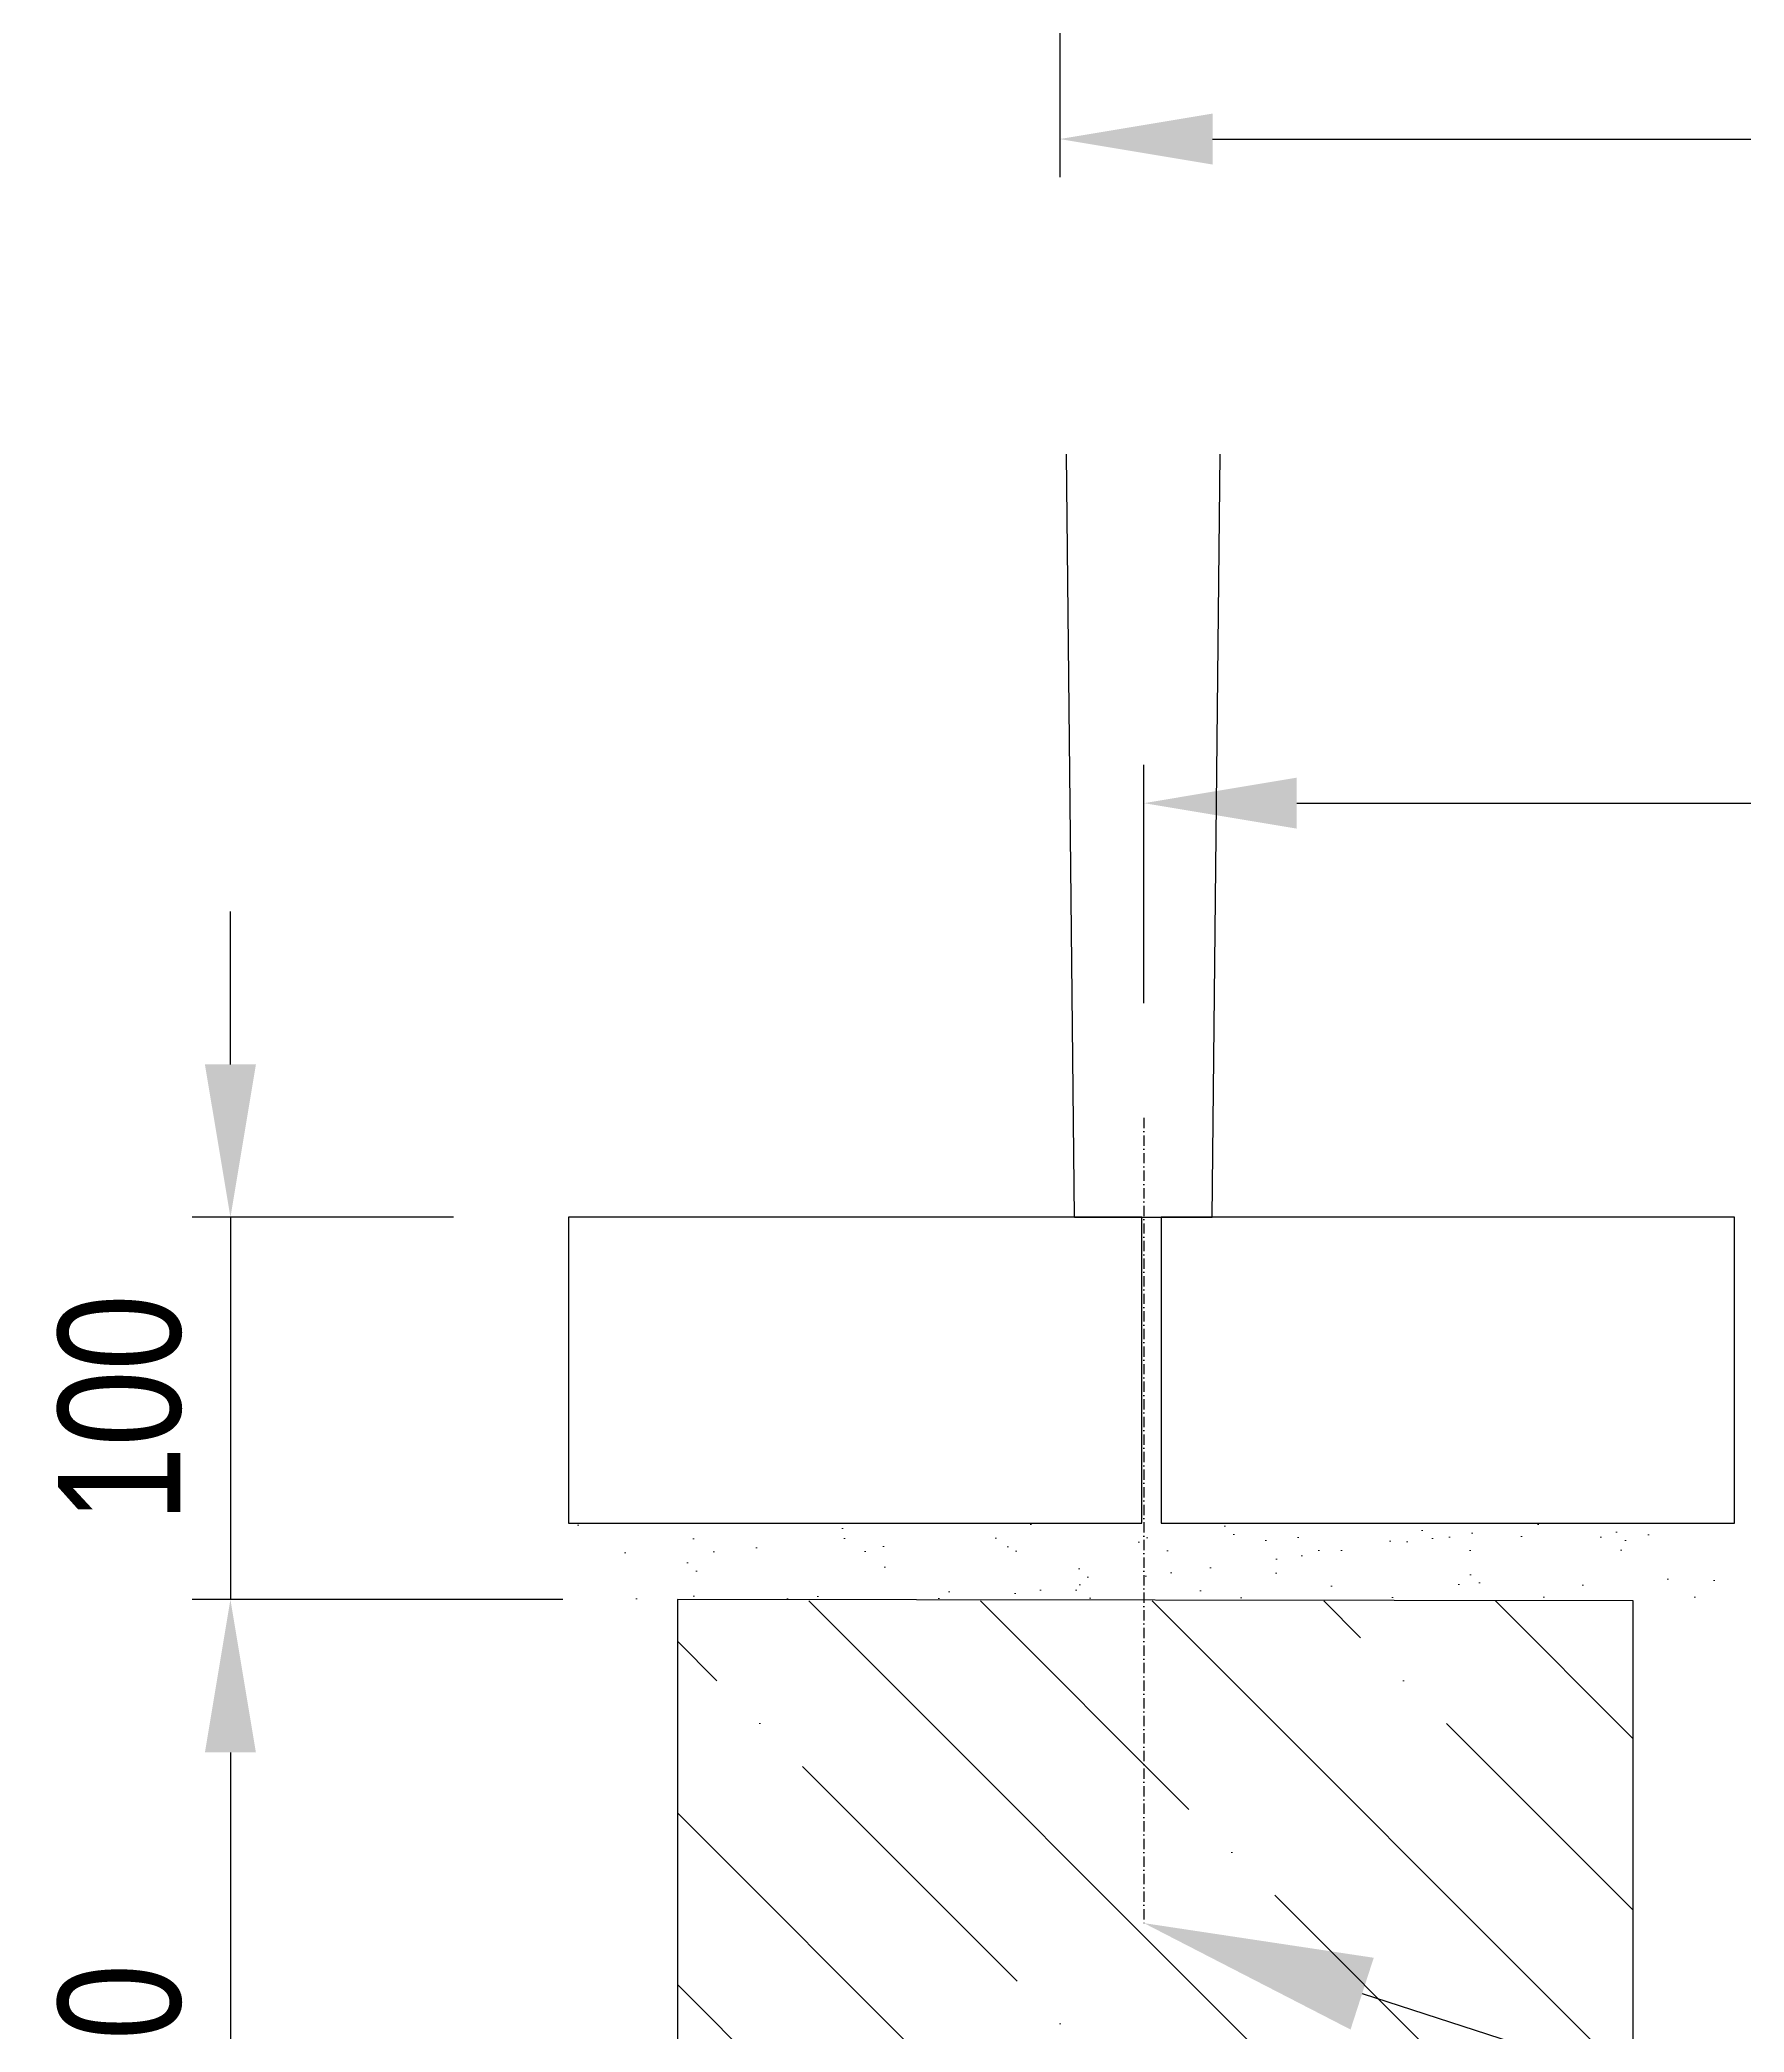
# Model space of a CAD drawing. Header units: millimetres. Extents: x 11004 to 31904, y 3085 to 7285.
# Drawn here: x 13173 to 13618, y 5410 to 5931 of the extents above; entities that cross this region are included whole.
import ezdxf
from ezdxf import colors
from ezdxf.entities.mleader import LeaderData, LeaderLine
from ezdxf.math import Vec2, Vec3

# ---------------------------------------------------------------- set-up
doc = ezdxf.new("R2010")
doc.units = ezdxf.units.MM
doc.header["$LTSCALE"] = 0.3
doc.linetypes.add('DashDot', pattern=[15, 9, -3, 0, -3])
doc.layers.add('SRAFY', color=251, linetype='Continuous', lineweight=13)
doc.styles.add('SEACAD_Arial', font='arial.ttf', dxfattribs={"width": 0.8})
doc.dimstyles.new('ISO-25', dxfattribs={"dimtxt": 1.6, "dimasz": 2, "dimexe": 0.5, "dimexo": 1.5, "dimtad": 1, "dimdec": 0, "dimtxsty": 'SEACAD_Arial', "dimcen": 2, "dimadec": 0, "dimazin": 0, "dimtfac": 1, "dimtdec": 0, "dimtmove": 0, "dimatfit": 3, "dimfxl": 1, "dimarcsym": 0})

# ---------------------------------------------------------------- blocks, each defined once
blk = doc.blocks.new('*D136')
at = {"color": 0, "lineweight": -2, "transparency": 16777216}
for p, q in [((13461.35, 5678.86), (13461.35, 5741.18)), ((14017.73, 5678.87), (14017.73, 5741.18)), ((13501.35, 5731.18), (13977.73, 5731.18))]:
    blk.add_line(p, q, dxfattribs=at)
at = {"color": 0, "transparency": 16777216}
for points in [[(13501.35, 5737.85), (13501.35, 5724.52), (13461.35, 5731.18)], [(13977.73, 5737.85), (13977.73, 5724.52), (14017.73, 5731.18)]]:
    blk.add_solid(points, dxfattribs=at)
at = {"layer": 'Defpoints', "color": 0, "transparency": 16777216}
for p in [(14017.73, 5731.18), (13461.35, 5648.86), (14017.73, 5648.87)]:
    blk.add_point(p, dxfattribs=at)
at = {"color": 0, "transparency": 16777216, "insert": (13739.54, 5760.02), "char_height": 32, "attachment_point": 5, "style": 'SEACAD_Arial'}
blk.add_mtext('556', dxfattribs=at)
blk = doc.blocks.new('*D143')
at = {"color": 0, "lineweight": -2, "transparency": 16777216}
for p, q in [((13439.35, 6787.83), (13439.35, 5894.92)), ((14039.87, 5992.84), (14039.87, 5894.92)), ((13479.35, 5904.92), (13999.87, 5904.92))]:
    blk.add_line(p, q, dxfattribs=at)
at = {"color": 0, "transparency": 16777216}
for points in [[(13479.35, 5911.59), (13479.35, 5898.25), (13439.35, 5904.92)], [(13999.87, 5911.59), (13999.87, 5898.25), (14039.87, 5904.92)]]:
    blk.add_solid(points, dxfattribs=at)
at = {"layer": 'Defpoints', "color": 0, "transparency": 16777216}
for p in [(13439.35, 6817.83), (14039.87, 6022.84), (14039.87, 5904.92)]:
    blk.add_point(p, dxfattribs=at)
at = {"color": 0, "transparency": 16777216, "insert": (13739.61, 5933.76), "char_height": 32, "attachment_point": 5, "style": 'SEACAD_Arial'}
blk.add_mtext('600', dxfattribs=at)
blk = doc.blocks.new('*D172')
at = {"color": 0, "lineweight": -2, "transparency": 16777216}
for p, q in [((13222.47, 5662.84), (13222.47, 5702.84)), ((13280.85, 5622.84), (13212.47, 5622.84)), ((13222.47, 5622.84), (13222.47, 5522.84)), ((13309.38, 5522.84), (13212.47, 5522.84)), ((13222.47, 5482.84), (13222.47, 5442.84))]:
    blk.add_line(p, q, dxfattribs=at)
at = {"color": 0, "transparency": 16777216}
for points in [[(13215.8, 5662.84), (13229.14, 5662.84), (13222.47, 5622.84)], [(13215.8, 5482.84), (13229.14, 5482.84), (13222.47, 5522.84)]]:
    blk.add_solid(points, dxfattribs=at)
at = {"layer": 'Defpoints', "color": 0, "transparency": 16777216}
for p in [(13310.85, 5622.84), (13222.47, 5522.84), (13339.38, 5522.84)]:
    blk.add_point(p, dxfattribs=at)
at = {"color": 0, "transparency": 16777216, "insert": (13193.63, 5572.84), "char_height": 32, "attachment_point": 5, "rotation": 90, "style": 'SEACAD_Arial'}
blk.add_mtext('100', dxfattribs=at)
blk = doc.blocks.new('*D174')
at = {"color": 0, "lineweight": -2, "transparency": 16777216}
for p, q in [((13309.38, 5522.84), (13212.47, 5522.84)), ((13222.47, 5482.84), (13222.47, 5312.5)), ((13309.38, 5272.5), (13212.47, 5272.5))]:
    blk.add_line(p, q, dxfattribs=at)
at = {"color": 0, "transparency": 16777216}
for points in [[(13215.8, 5482.84), (13229.14, 5482.84), (13222.47, 5522.84)], [(13215.8, 5312.5), (13229.14, 5312.5), (13222.47, 5272.5)]]:
    blk.add_solid(points, dxfattribs=at)
at = {"layer": 'Defpoints', "color": 0, "transparency": 16777216}
for p in [(13339.38, 5522.84), (13222.47, 5272.5), (13339.38, 5272.5)]:
    blk.add_point(p, dxfattribs=at)
at = {"color": 0, "transparency": 16777216, "insert": (13193.63, 5397.67), "char_height": 32, "attachment_point": 5, "rotation": 90, "style": 'SEACAD_Arial'}
blk.add_mtext('250', dxfattribs=at)

msp = doc.modelspace()

# ---------------------------------------------------------------- hatches: boundary and pattern name
at = {"layer": 'SRAFY'}
h = msp.add_hatch(dxfattribs=at)
h.set_pattern_fill('AR-SAND', color=256, scale=0.5)
h.set_pattern_definition([(37.5, (6775.4, 308.18), (-0.800016, 24.47066), [0, -19.304, 0, -21.59, 0, -20.6375]), (7.5, (6775.4, 308.18), (22.47616, 35.84126), [0, -10.414, 0, -17.399, 0, -6.6675]), (327.5, (6759.779, 308.18), (39.54962, 0.07186), [0, -6.35, 0, -22.86, 0, -29.845]), (317.5, (6759.78, 308.18), (38.17782, 11.14647), [0, -3.175, 0, -14.986, 0, -17.145])])
h.paths.add_polyline_path([(13310.85, 5542.84), (13310.85, 5522.88), (13341.38, 5522.84), (13461.35, 5522.67), (13461.35, 5542.84)])
h.paths.add_polyline_path([(13770.85, 5522.49), (13770.85, 5542.84), (13461.35, 5542.84), (13461.35, 5522.67), (13591.35, 5522.49)])
h = msp.add_hatch(dxfattribs=at)
h.set_pattern_fill('ANSI35', color=256, scale=10, angle=90)
h.set_pattern_definition([(135, (833.4, 12.39), (-44.90128, -44.90128), []), (135, (833.4, 57.29), (-44.90128, -44.90128), [79.375, -15.875, 0, -15.875])])
h.paths.add_polyline_path([(13589.35, 5402.84), (13589.35, 5522.49), (13339.35, 5522.49), (13339.35, 5272.5), (13589.34, 5272.5)])

# ---------------------------------------------------------------- linework, layer by layer
for p, q in [((13443.21, 5622.84), (13441.13, 5822.44)), ((13479.21, 5622.84), (13481.29, 5822.44)), ((13443.21, 5622.84), (13479.21, 5622.84))]:
    msp.add_line(p, q)
at = {"linetype": 'DashDot', "lineweight": 30}
msp.add_line((13461.35, 5648.86), (13461.35, 5438.2), dxfattribs=at)
at = {"color": 7, "linetype": 'Continuous'}
for p, q in [((13460.85, 5622.84), (13310.85, 5622.84)), ((13310.85, 5622.84), (13310.85, 5542.84)), ((13460.85, 5542.84), (13460.85, 5622.84)), ((13615.85, 5622.84), (13465.85, 5622.84)), ((13465.85, 5622.84), (13465.85, 5542.84)), ((13615.85, 5542.84), (13615.85, 5622.84)), ((13310.85, 5542.84), (13460.85, 5542.84)), ((13465.85, 5542.84), (13615.85, 5542.84))]:
    msp.add_line(p, q, dxfattribs=at)
msp.add_lwpolyline([(13339.38, 5272.5), (13589.39, 5272.5), (13589.35, 5522.49), (13339.38, 5522.84)], close=True)

# ---------------------------------------------------------------- dimensions: what is measured, and where the dimension line sits
for base, p1, p2, override, picture, middle in [((14039.87, 5904.92), (13439.35, 6817.83), (14039.87, 6022.84), {"dimrnd": 10}, '*D143', (13739.61, 5933.76)), ((14017.73, 5731.18), (13461.35, 5648.86), (14017.73, 5648.87), {"dimscale": 0}, '*D136', (13739.54, 5760.02))]:
    dim = msp.add_linear_dim(base=base, p1=p1, p2=p2, dimstyle='ISO-25', override=override)
    dim.commit()
    dim.dimension.update_dxf_attribs({"geometry": picture, "text_midpoint": middle})
for base, p1, p2, picture, middle in [((13222.47, 5522.84), (13310.85, 5622.84), (13339.38, 5522.84), '*D172', (13193.63, 5572.84)), ((13222.47, 5272.5), (13339.38, 5522.84), (13339.38, 5272.5), '*D174', (13193.63, 5397.67))]:
    dim = msp.add_linear_dim(base=base, p1=p1, p2=p2, angle=90, dimstyle='ISO-25')
    dim.commit()
    dim.dimension.update_dxf_attribs({"geometry": picture, "text_midpoint": middle})

# ---------------------------------------------------------------- leaders
ml = msp.add_multileader_mtext('Standard')
ml.set_content('2', color=256, style='SEACAD_Arial')
ml.set_leader_properties()
ml.build(insert=Vec2(0, 0))
ml.multileader.update_dxf_attribs({"text_right_attachment_type": 6, "dogleg_length": 2, "arrow_head_size": 60, "scale": 20})
ctx = ml.context
ctx.base_point, ctx.scale, ctx.char_height, ctx.arrow_head_size, ctx.landing_gap_size, ctx.plane_origin = Vec3(13803.81, 5340.42), 20, 50, 60, 20, Vec3(13461.35, 5438.2)
ctx.right_attachment = 6
notes = []
notes.append((ctx, [(0, (1, 1, 0), (13763.81, 5340.42), (1, 0), 40, [(0, [(13461.35, 5438.2)], 0, [])])]))
ctx.mtext.insert, ctx.mtext.flow_direction = Vec3(13823.81, 5365.42), 5
for ctx, leaders in notes:
    for number, flags, end, landing, length, lines in leaders:
        leader = LeaderData()
        leader.index, (leader.has_last_leader_line, leader.has_dogleg_vector, leader.attachment_direction) = number, flags
        leader.last_leader_point, leader.dogleg_vector, leader.dogleg_length = Vec3(end), Vec3(landing), length
        for number, points, colour, breaks in lines:
            line = LeaderLine()
            line.index, line.vertices, line.color, line.breaks = number, Vec3.list(points), colors.encode_raw_color(colour), breaks
            leader.lines.append(line)
        ctx.leaders.append(leader)

doc.saveas('drawing.dxf')
